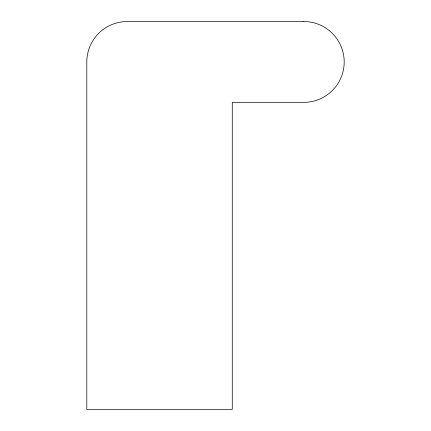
<?xml version="1.0" encoding="UTF-8"?>
<svg xmlns="http://www.w3.org/2000/svg" width="431" height="431" viewBox="0 0 431 431"><rect width="100%" height="100%" fill="white"/><g stroke="black" fill="none" stroke-linecap="round" stroke-linejoin="round"><path stroke-width="0.65" d="M303.79 21.55L127.21 21.55A40.406 40.406 0 0 0 86.809 61.956L86.803 409.45L232.266 409.45L232.266 102.362L303.79 102.362A40.406 40.406 0 0 0 344.197 61.956A40.406 40.406 0 0 0 303.79 21.55"/></g></svg>
